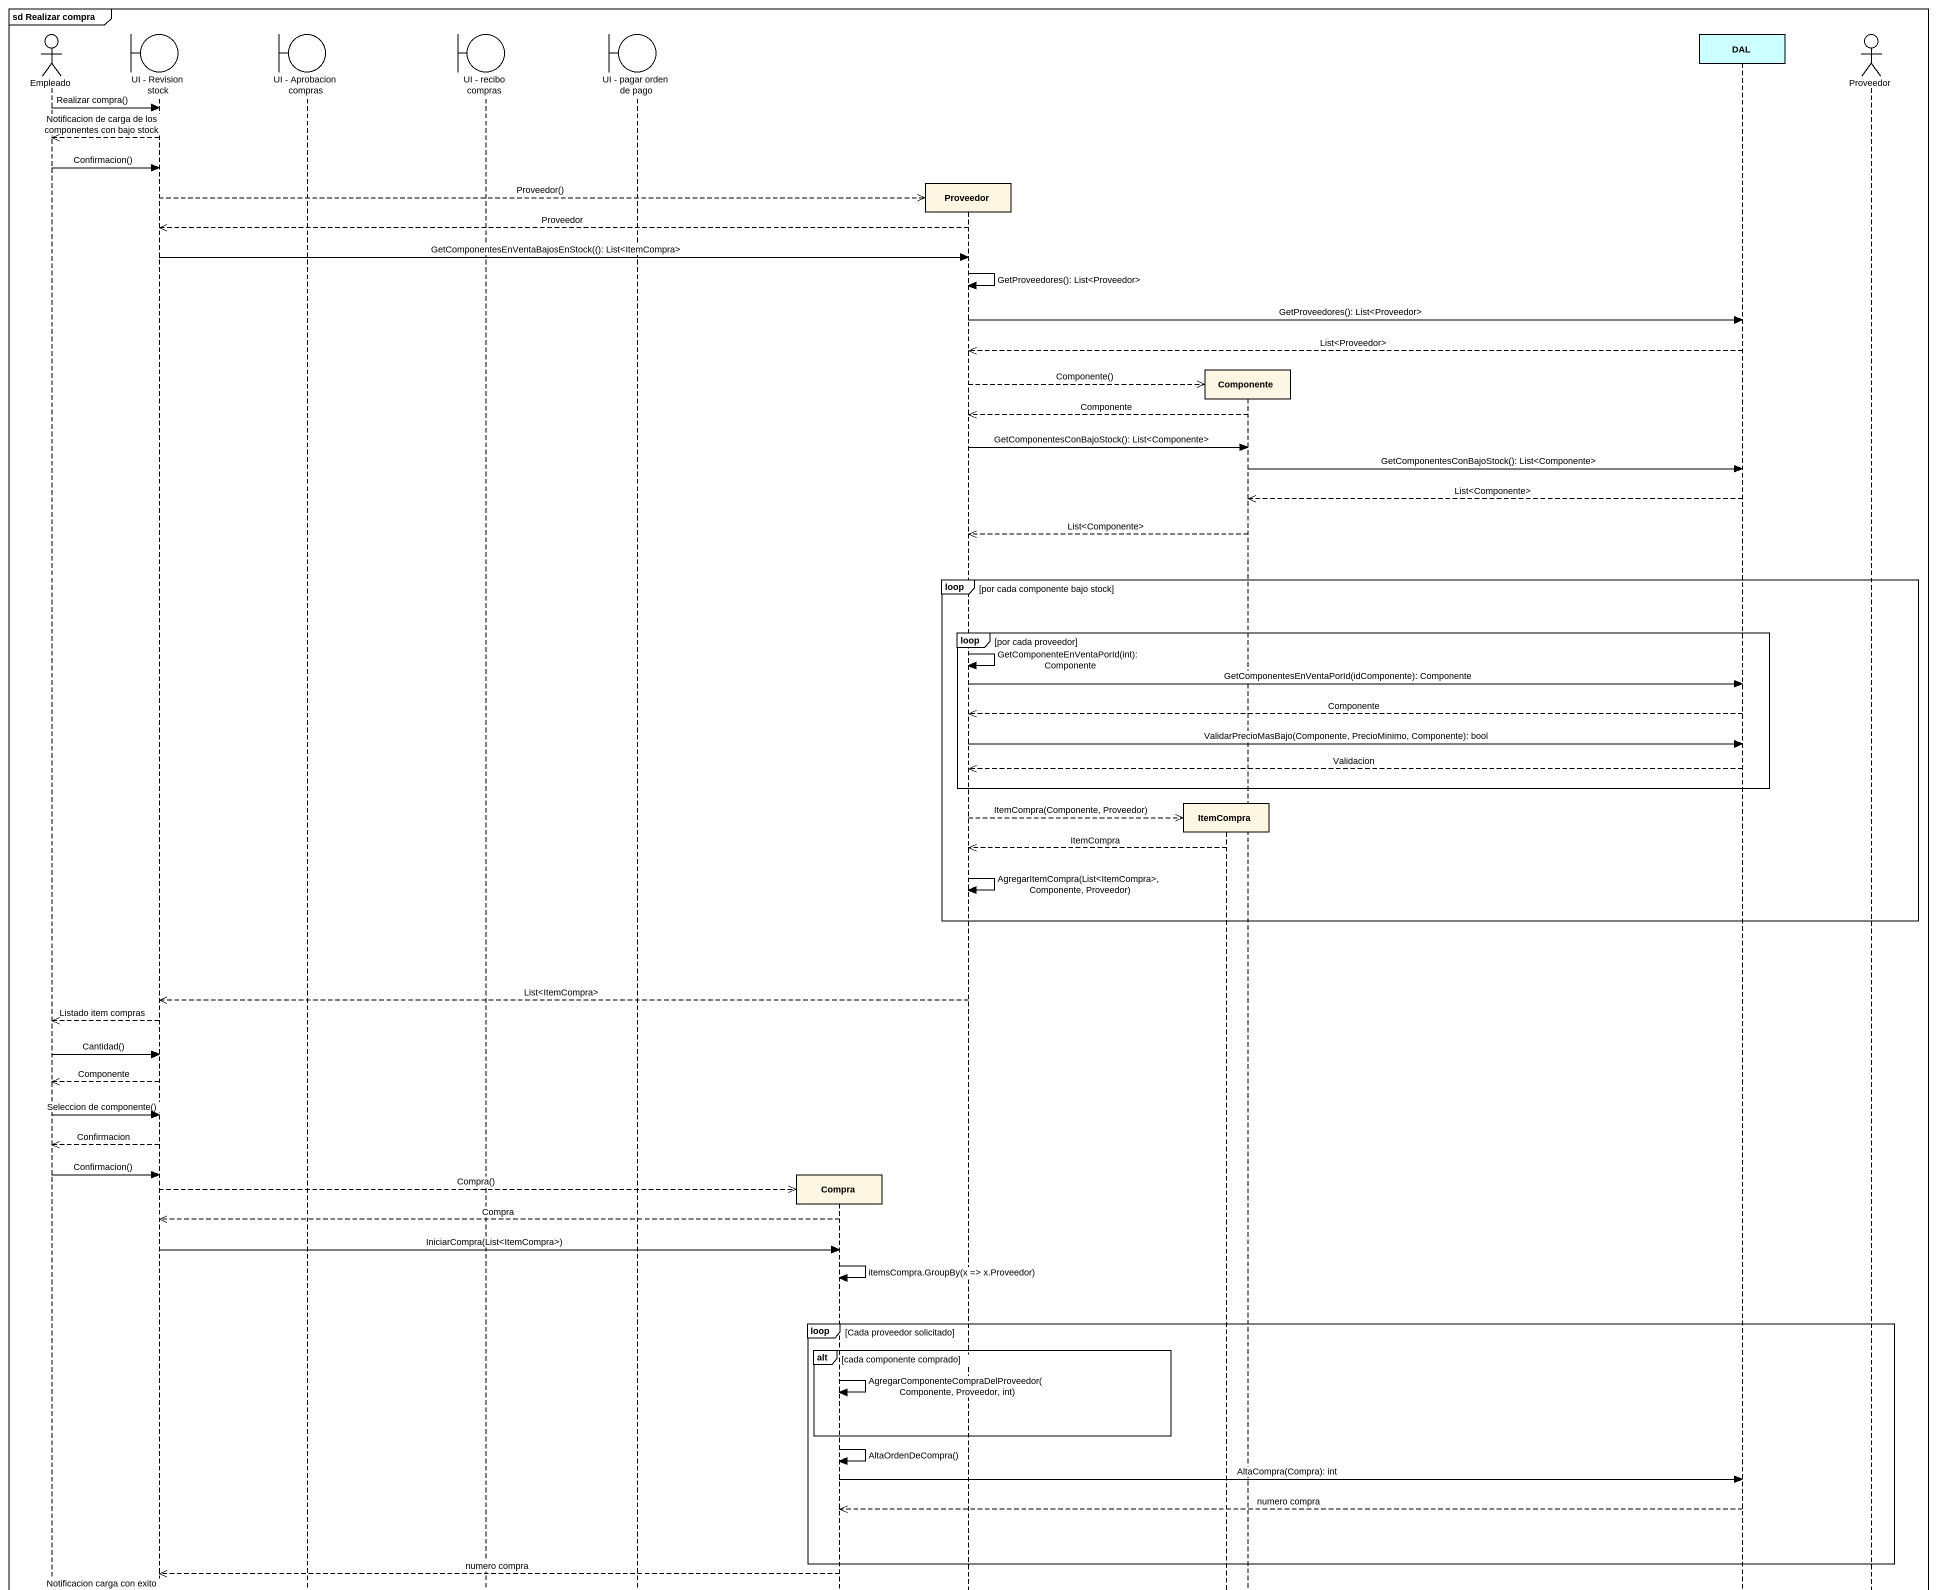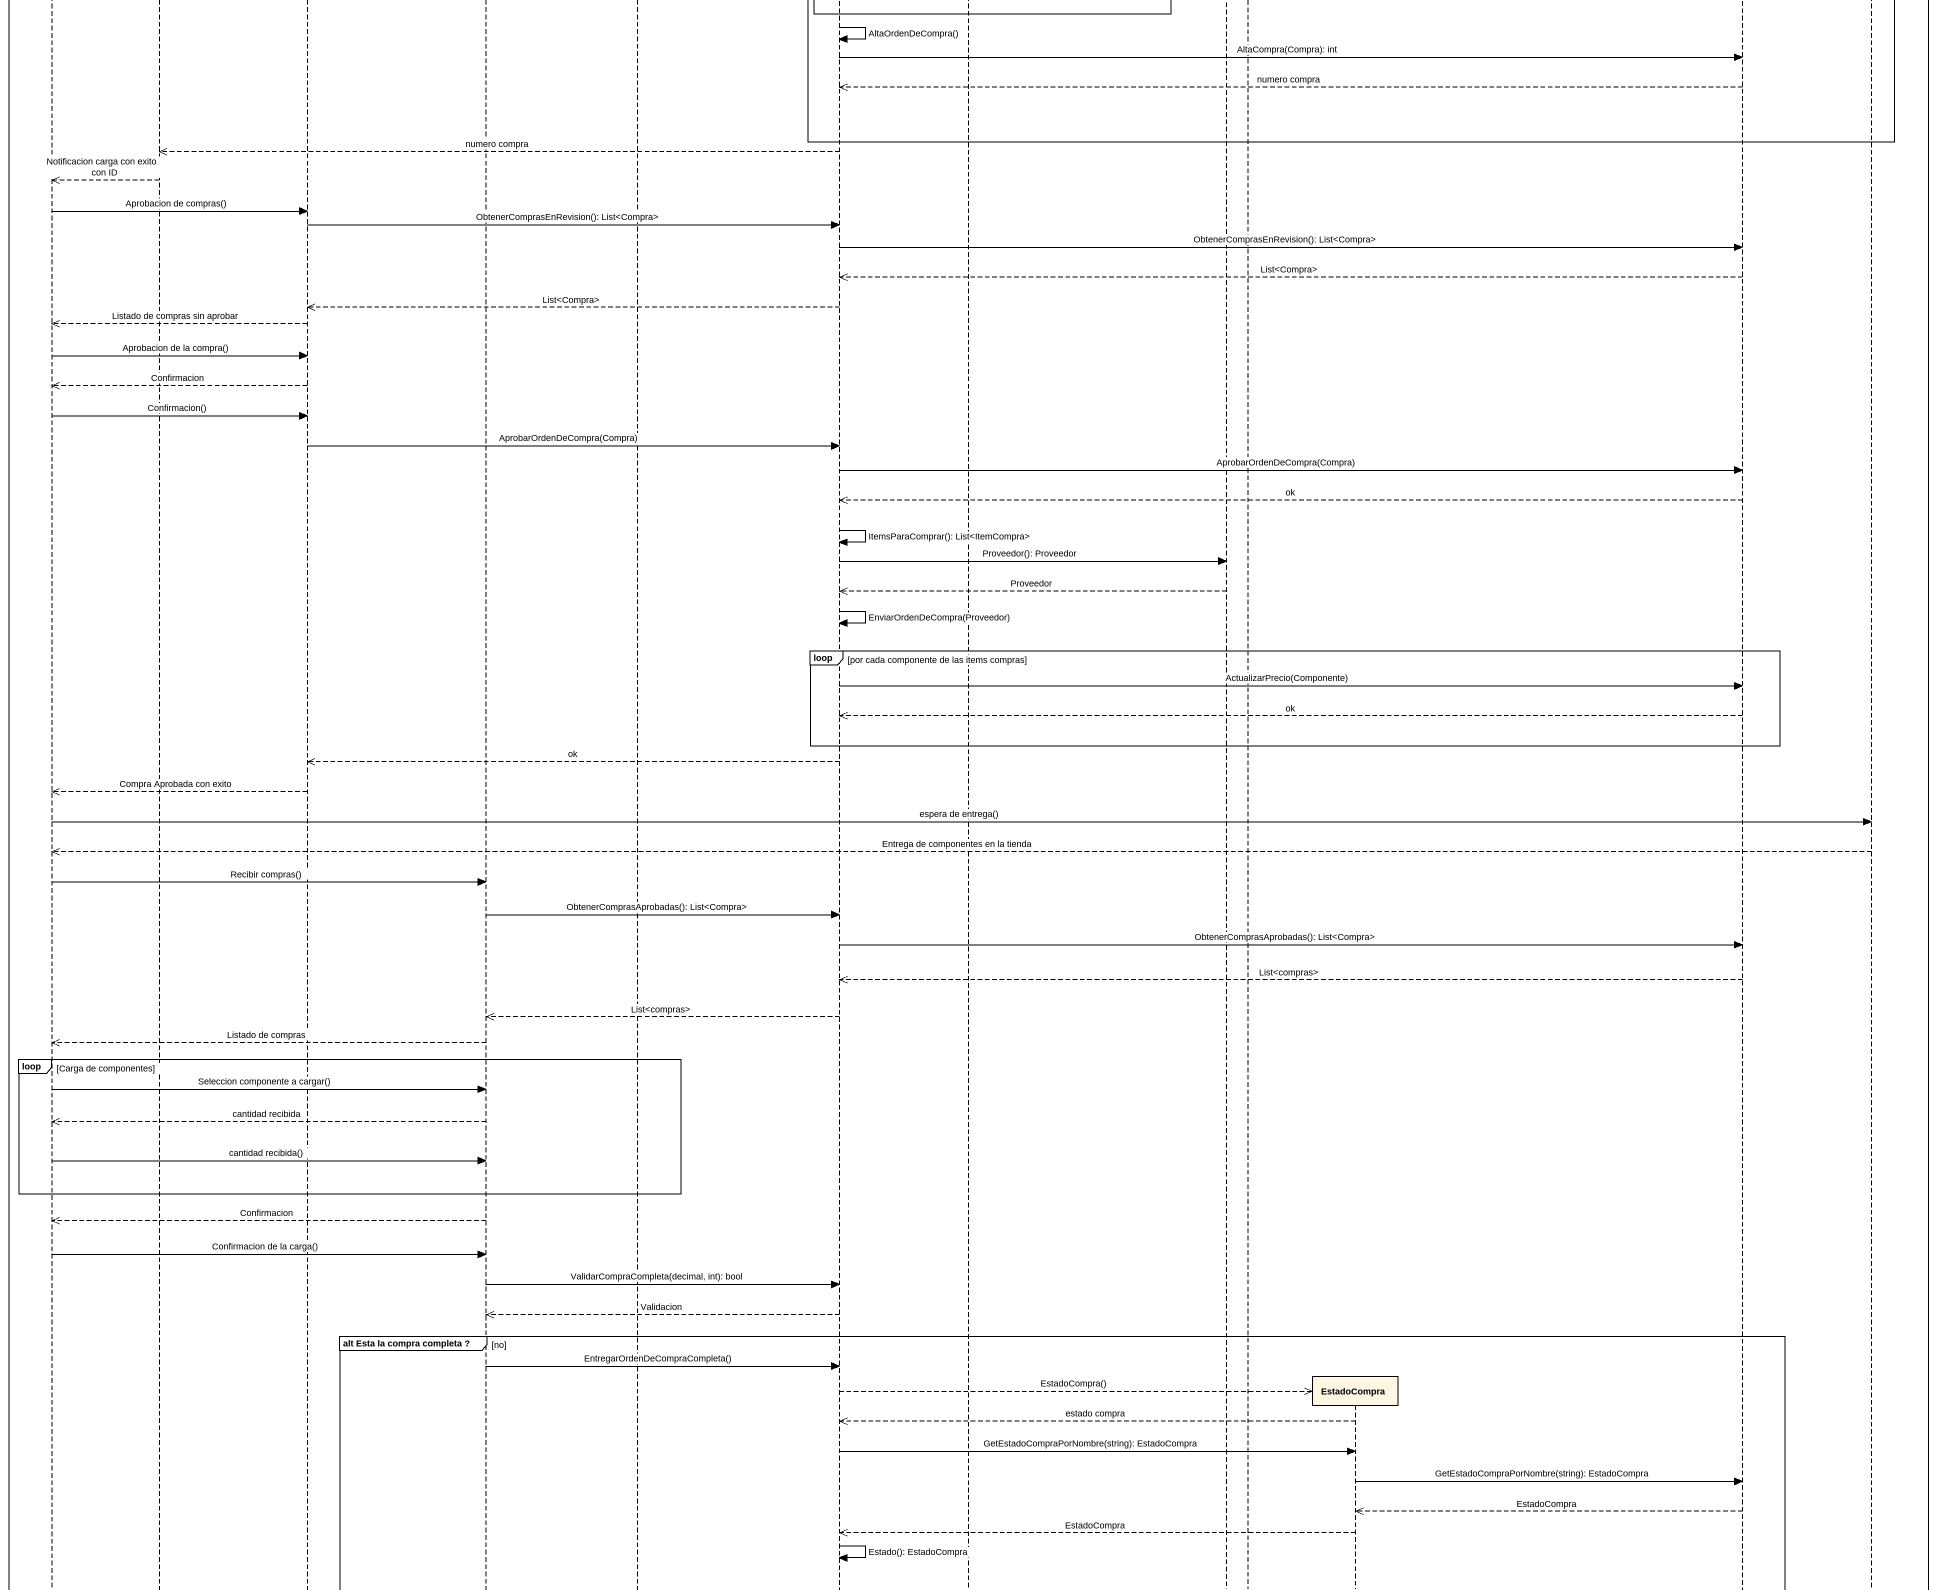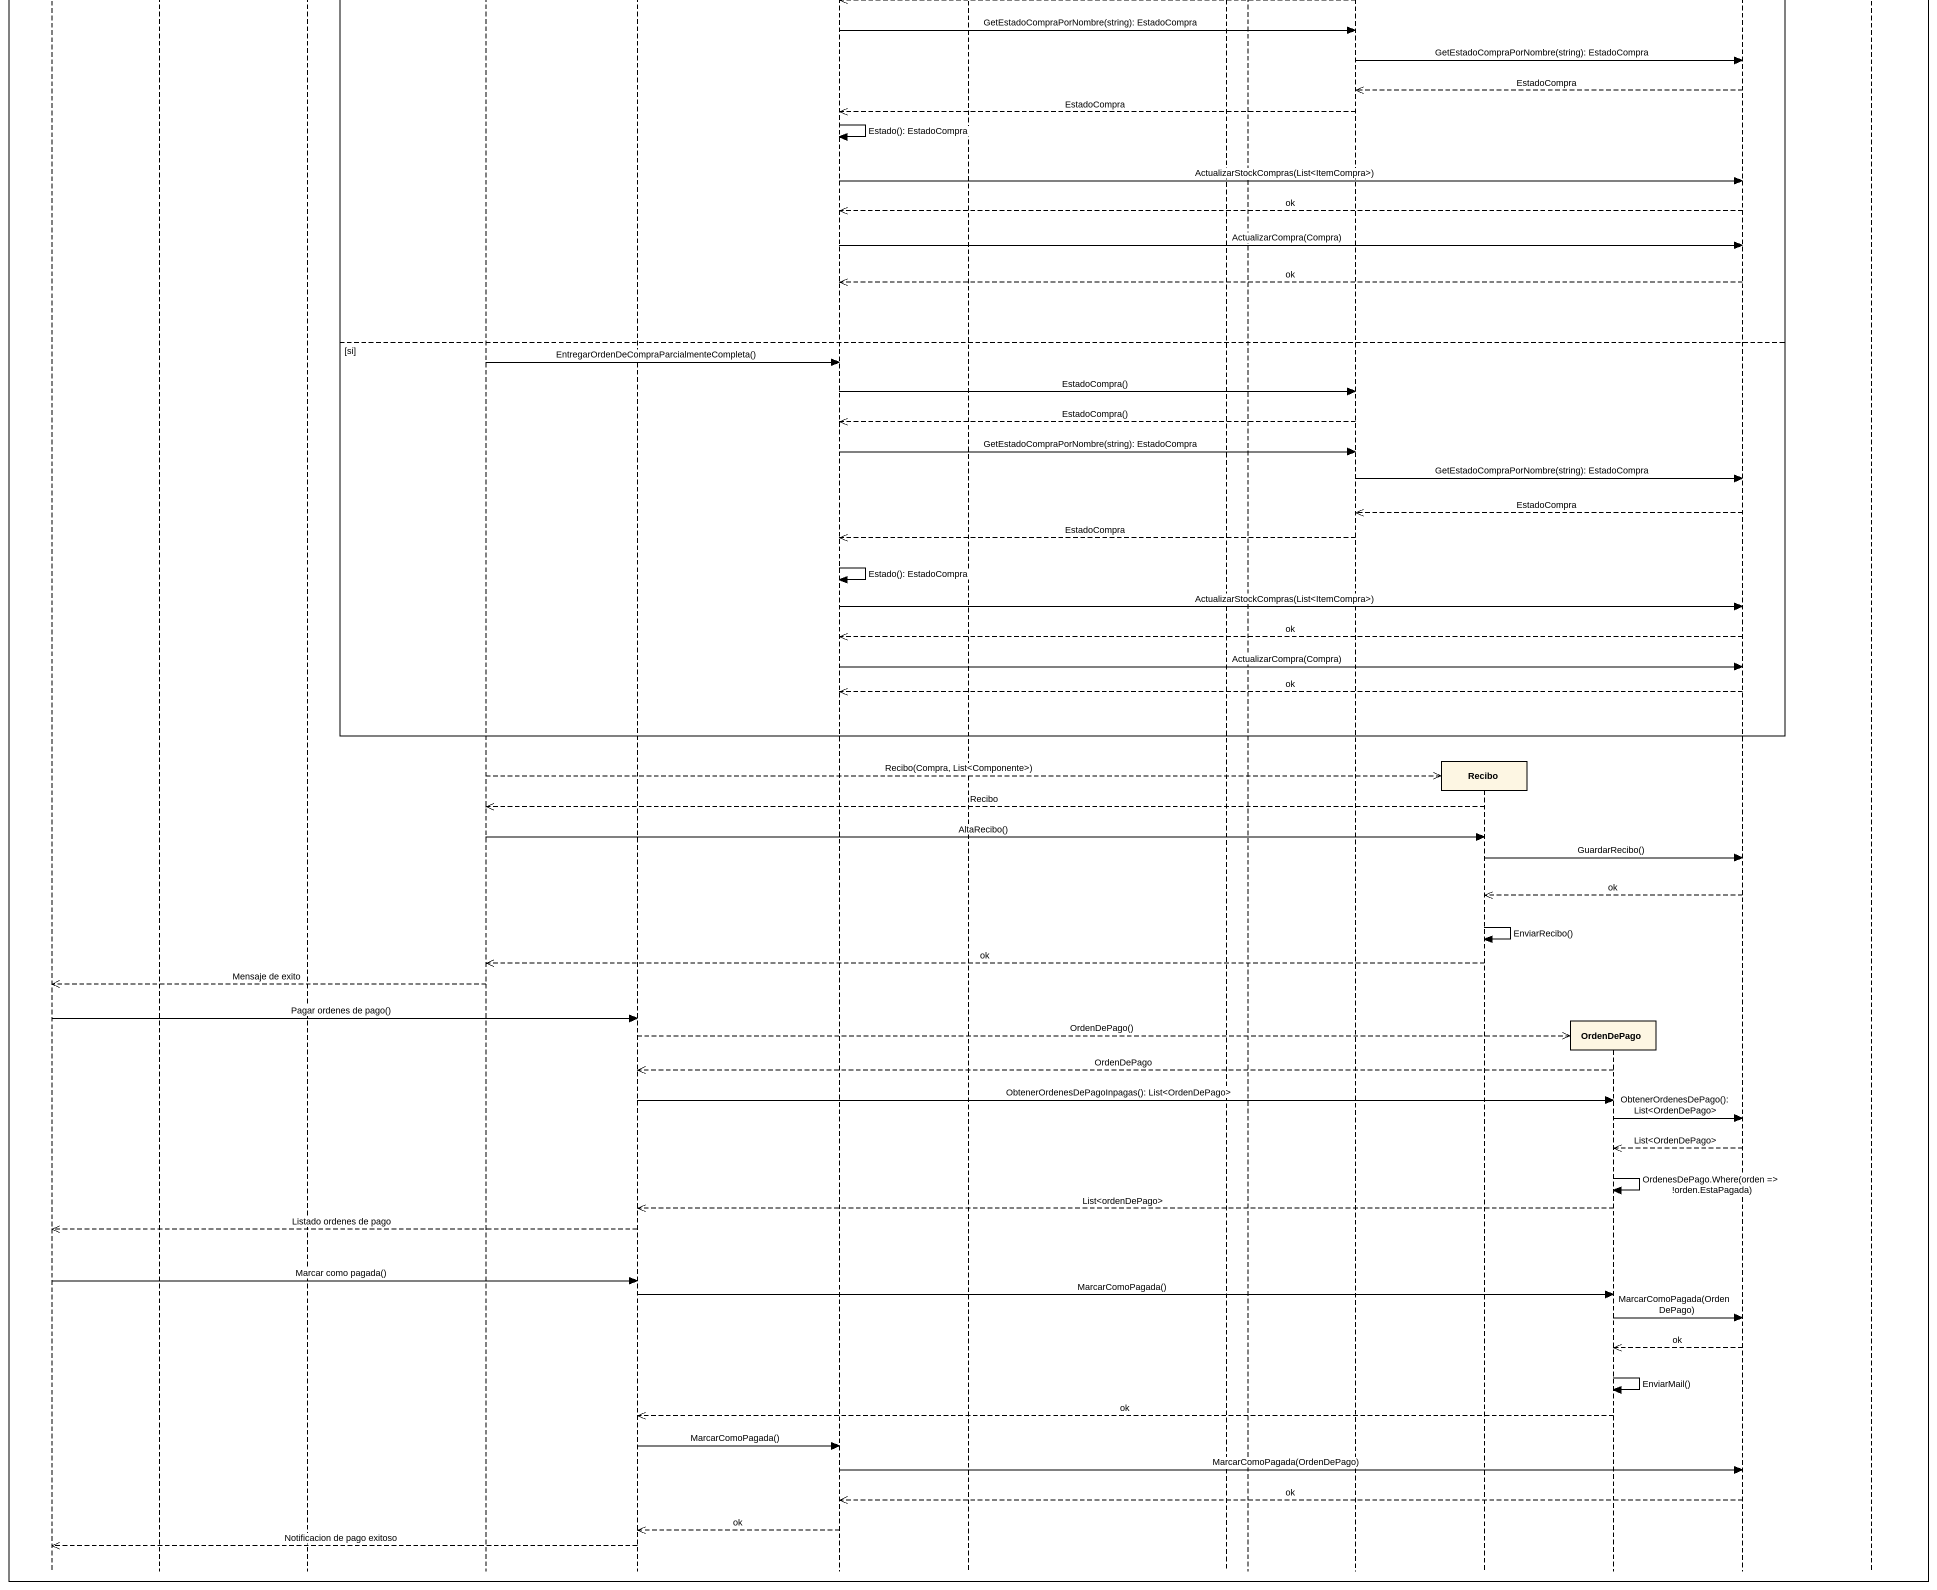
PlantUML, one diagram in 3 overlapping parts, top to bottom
@startuml
mainframe sd Realizar compra
hide footbox
actor Empleado
boundary "UI - Revision stock" as UI_Revision_stock
boundary "UI - Aprobacion compras" as UI_Aprobacion_compras
boundary "UI - recibo compras" as UI_recibo_compras
boundary "UI - pagar orden de pago" as UI_pagar_orden_de_pago
participant Compra
participant Proveedor
participant ItemCompra
participant Componente
participant EstadoCompra
participant Recibo
participant OrdenDePago
participant DAL #CCFFFF
actor "Proveedor" as Proveedor_2

Empleado -> UI_Revision_stock : Realizar compra()
UI_Revision_stock -->> Empleado : Notificacion de carga de los componentes con bajo stock
Empleado -> UI_Revision_stock : Confirmacion()
UI_Revision_stock -->> Proveedor ** : Proveedor()
Proveedor -->> UI_Revision_stock : Proveedor
UI_Revision_stock -> Proveedor : GetComponentesEnVentaBajosEnStock((): List<ItemCompra>
Proveedor -> Proveedor : GetProveedores(): List<Proveedor>
Proveedor -> DAL : GetProveedores(): List<Proveedor>
DAL -->> Proveedor : List<Proveedor>
Proveedor -->> Componente ** : Componente()
Componente -->> Proveedor : Componente
Proveedor -> Componente : GetComponentesConBajoStock(): List<Componente>
Componente -> DAL : GetComponentesConBajoStock(): List<Componente>
DAL -->> Componente : List<Componente>
Componente -->> Proveedor : List<Componente>
loop por cada componente bajo stock
  loop por cada proveedor
    Proveedor -> Proveedor : GetComponenteEnVentaPorId(int): Componente
    Proveedor -> DAL : GetComponentesEnVentaPorId(idComponente): Componente
    DAL -->> Proveedor : Componente
    Proveedor -> DAL : ValidarPrecioMasBajo(Componente, PrecioMinimo, Componente): bool
    DAL -->> Proveedor : Validacion
  end
  Proveedor -->> ItemCompra ** : ItemCompra(Componente, Proveedor)
  ItemCompra -->> Proveedor : ItemCompra
  Proveedor -> Proveedor : AgregarItemCompra(List<ItemCompra>, Componente, Proveedor)
end
Proveedor -->> UI_Revision_stock : List<ItemCompra>
UI_Revision_stock -->> Empleado : Listado item compras
Empleado -> UI_Revision_stock : Cantidad()
UI_Revision_stock -->> Empleado : Componente
Empleado -> UI_Revision_stock : Seleccion de componente()
UI_Revision_stock -->> Empleado : Confirmacion
Empleado -> UI_Revision_stock : Confirmacion()
UI_Revision_stock -->> Compra ** : Compra()
Compra -->> UI_Revision_stock : Compra
UI_Revision_stock -> Compra : IniciarCompra(List<ItemCompra>)
Compra -> Compra : itemsCompra.GroupBy(x => x.Proveedor)
loop Cada proveedor solicitado
  alt cada componente comprado
    Compra -> Compra : AgregarComponenteCompraDelProveedor(Componente, Proveedor, int)
  end
  Compra -> Compra : AltaOrdenDeCompra()
  Compra -> DAL : AltaCompra(Compra): int
  DAL -->> Compra : numero compra
end
Compra -->> UI_Revision_stock : numero compra
UI_Revision_stock -->> Empleado : Notificacion carga con exito con ID
Empleado -> UI_Aprobacion_compras : Aprobacion de compras()
UI_Aprobacion_compras -> Compra : ObtenerComprasEnRevision(): List<Compra>
Compra -> DAL : ObtenerComprasEnRevision(): List<Compra>
DAL -->> Compra : List<Compra>
Compra -->> UI_Aprobacion_compras : List<Compra>
UI_Aprobacion_compras -->> Empleado : Listado de compras sin aprobar
Empleado -> UI_Aprobacion_compras : Aprobacion de la compra()
UI_Aprobacion_compras -->> Empleado : Confirmacion
Empleado -> UI_Aprobacion_compras : Confirmacion()
UI_Aprobacion_compras -> Compra : AprobarOrdenDeCompra(Compra)
Compra -> DAL : AprobarOrdenDeCompra(Compra)
DAL -->> Compra : ok
Compra -> Compra : ItemsParaComprar(): List<ItemCompra>
Compra -> ItemCompra : Proveedor(): Proveedor
ItemCompra -->> Compra : Proveedor
Compra -> Compra : EnviarOrdenDeCompra(Proveedor)
loop por cada componente de las items compras
  Compra -> DAL : ActualizarPrecio(Componente)
  DAL -->> Compra : ok
end
Compra -->> UI_Aprobacion_compras : ok
UI_Aprobacion_compras -->> Empleado : Compra Aprobada con exito
Empleado -> Proveedor_2 : espera de entrega()
Proveedor_2 -->> Empleado : Entrega de componentes en la tienda
Empleado -> UI_recibo_compras : Recibir compras()
UI_recibo_compras -> Compra : ObtenerComprasAprobadas(): List<Compra>
Compra -> DAL : ObtenerComprasAprobadas(): List<Compra>
DAL -->> Compra : List<compras>
Compra -->> UI_recibo_compras : List<compras>
UI_recibo_compras -->> Empleado : Listado de compras
loop Carga de componentes
  Empleado -> UI_recibo_compras : Seleccion componente a cargar()
  UI_recibo_compras -->> Empleado : cantidad recibida
  Empleado -> UI_recibo_compras : cantidad recibida()
end
UI_recibo_compras -->> Empleado : Confirmacion
Empleado -> UI_recibo_compras : Confirmacion de la carga()
UI_recibo_compras -> Compra : ValidarCompraCompleta(decimal, int): bool
Compra -->> UI_recibo_compras : Validacion
group alt Esta la compra completa ? [no]
  UI_recibo_compras -> Compra : EntregarOrdenDeCompraCompleta()
  Compra -->> EstadoCompra ** : EstadoCompra()
  EstadoCompra -->> Compra : estado compra
  Compra -> EstadoCompra : GetEstadoCompraPorNombre(string): EstadoCompra
  EstadoCompra -> DAL : GetEstadoCompraPorNombre(string): EstadoCompra
  DAL -->> EstadoCompra : EstadoCompra
  EstadoCompra -->> Compra : EstadoCompra
  Compra -> Compra : Estado(): EstadoCompra
  Compra -> DAL : ActualizarStockCompras(List<ItemCompra>)
  DAL -->> Compra : ok
  Compra -> DAL : ActualizarCompra(Compra)
  DAL -->> Compra : ok
else si
  UI_recibo_compras -> Compra : EntregarOrdenDeCompraParcialmenteCompleta()
  Compra -> EstadoCompra : EstadoCompra()
  EstadoCompra -->> Compra : EstadoCompra()
  Compra -> EstadoCompra : GetEstadoCompraPorNombre(string): EstadoCompra
  EstadoCompra -> DAL : GetEstadoCompraPorNombre(string): EstadoCompra
  DAL -->> EstadoCompra : EstadoCompra
  EstadoCompra -->> Compra : EstadoCompra
  Compra -> Compra : Estado(): EstadoCompra
  Compra -> DAL : ActualizarStockCompras(List<ItemCompra>)
  DAL -->> Compra : ok
  Compra -> DAL : ActualizarCompra(Compra)
  DAL -->> Compra : ok
end
UI_recibo_compras -->> Recibo ** : Recibo(Compra, List<Componente>)
Recibo -->> UI_recibo_compras : Recibo
UI_recibo_compras -> Recibo : AltaRecibo()
Recibo -> DAL : GuardarRecibo()
DAL -->> Recibo : ok
Recibo -> Recibo : EnviarRecibo()
Recibo -->> UI_recibo_compras : ok
UI_recibo_compras -->> Empleado : Mensaje de exito
Empleado -> UI_pagar_orden_de_pago : Pagar ordenes de pago()
UI_pagar_orden_de_pago -->> OrdenDePago ** : OrdenDePago()
OrdenDePago -->> UI_pagar_orden_de_pago : OrdenDePago
UI_pagar_orden_de_pago -> OrdenDePago : ObtenerOrdenesDePagoInpagas(): List<OrdenDePago>
OrdenDePago -> DAL : ObtenerOrdenesDePago(): List<OrdenDePago>
DAL -->> OrdenDePago : List<OrdenDePago>
OrdenDePago -> OrdenDePago : OrdenesDePago.Where(orden => !orden.EstaPagada)
OrdenDePago -->> UI_pagar_orden_de_pago : List<ordenDePago>
UI_pagar_orden_de_pago -->> Empleado : Listado ordenes de pago
Empleado -> UI_pagar_orden_de_pago : Marcar como pagada()
UI_pagar_orden_de_pago -> OrdenDePago : MarcarComoPagada()
OrdenDePago -> DAL : MarcarComoPagada(OrdenDePago)
DAL -->> OrdenDePago : ok
OrdenDePago -> OrdenDePago : EnviarMail()
OrdenDePago -->> UI_pagar_orden_de_pago : ok
UI_pagar_orden_de_pago -> Compra : MarcarComoPagada()
Compra -> DAL : MarcarComoPagada(OrdenDePago)
DAL -->> Compra : ok
Compra -->> UI_pagar_orden_de_pago : ok
UI_pagar_orden_de_pago -->> Empleado : Notificacion de pago exitoso
@enduml
